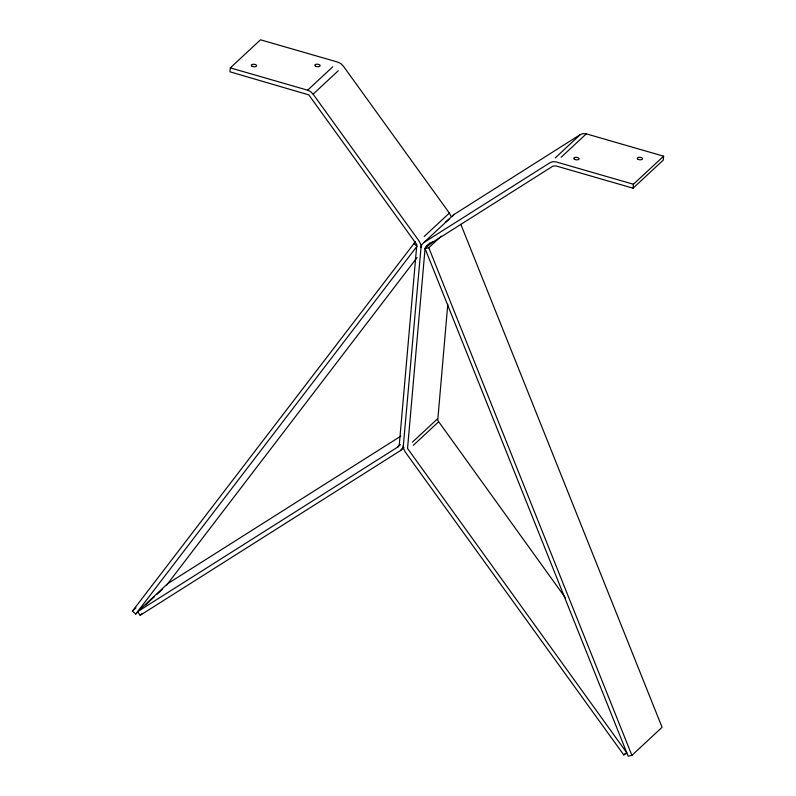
<?xml version="1.0" encoding="UTF-8"?>
<svg xmlns="http://www.w3.org/2000/svg" width="796" height="796" viewBox="0 0 796 796"><rect width="100%" height="100%" fill="white"/><g stroke="black" fill="none" stroke-linecap="round" stroke-linejoin="round"><path stroke-width="1.19" d="M450.884 216.144L449.362 213.089L343.305 66.078L340.847 63.61L337.812 62.118L260.501 39.8L230.313 67.869L229.954 71.809L308.788 94.873L416.825 244.651L399.303 444.526L397.871 446.974L137.559 611.706L140.166 615.308L400.478 450.576L403.831 447.461M430.089 242.79L425.512 247.158L425.064 248.571L407.542 448.447L626.88 752.966L623.775 754.936L405.204 451.939L403.681 448.884L403.333 445.69L421.034 247.407L420.686 244.213L419.174 241.158L313.117 94.147L310.649 91.679L307.624 90.187L230.313 67.869M565.568 598.065L437.73 420.378L447.78 304.251M426.497 246.133L552.802 166.195L555.757 165.867L633.069 188.194L633.417 184.254L663.605 156.185L586.294 133.857L583.16 133.569L580.393 134.524L454.088 214.452L445.362 222.442M663.605 156.185L663.257 160.115L633.069 188.194M421.034 247.407L421.92 244.571L423.89 242.521L449.053 219.129M403.333 445.69L402.458 448.526L400.478 450.576M138.434 611.567L135.768 614.044L132.395 611.149L415.393 241.695M135.768 614.044L417.005 246.243L413.621 243.347M166.712 584.99L417.034 257.615M452.108 216.502L454.088 214.452M307.624 90.187L332.778 66.794M313.117 94.147L338.28 70.754M424.198 236.482L449.362 213.089M460.814 224.273L662.073 727.285L631.885 755.354L628.163 756.2L425.064 248.571L432.616 241.556M425.064 248.571L428.785 247.725L441.213 236.163M555.23 157.916L580.393 134.524M561.14 157.25L586.294 133.857M132.395 611.149L135.937 607.846M138.444 610.88L167.747 583.627L400.776 436.168M145.539 604.96L154.414 596.702M157.081 594.224L162.414 589.279M140.166 615.308L141.937 613.656M397.871 446.974L400.388 444.626M412.398 442.178L437.561 418.786M413.333 445.302L438.496 421.91M623.775 754.936L625.547 753.285M423.89 242.521L550.195 162.593L552.971 161.638L556.106 161.926L633.417 184.254M428.785 247.725L631.885 755.354M315.584 66.197A2.677 1.244 5.1 0 0 320.052 65.949A2.677 1.244 5.1 0 0 316.788 64.187A2.677 1.244 5.1 0 0 315.584 66.197M252.093 66.257A2.677 1.244 5.1 0 0 256.561 66.018A2.677 1.244 5.1 0 0 253.307 64.257A2.677 1.244 5.1 0 0 252.093 66.257M574.553 159.359A2.677 1.244 5.1 0 0 579.02 159.11A2.677 1.244 5.1 0 0 575.757 157.349A2.677 1.244 5.1 0 0 574.553 159.359M638.034 159.29A2.677 1.244 5.1 0 0 642.511 159.051A2.677 1.244 5.1 0 0 639.248 157.29A2.677 1.244 5.1 0 0 638.034 159.29"/></g></svg>
